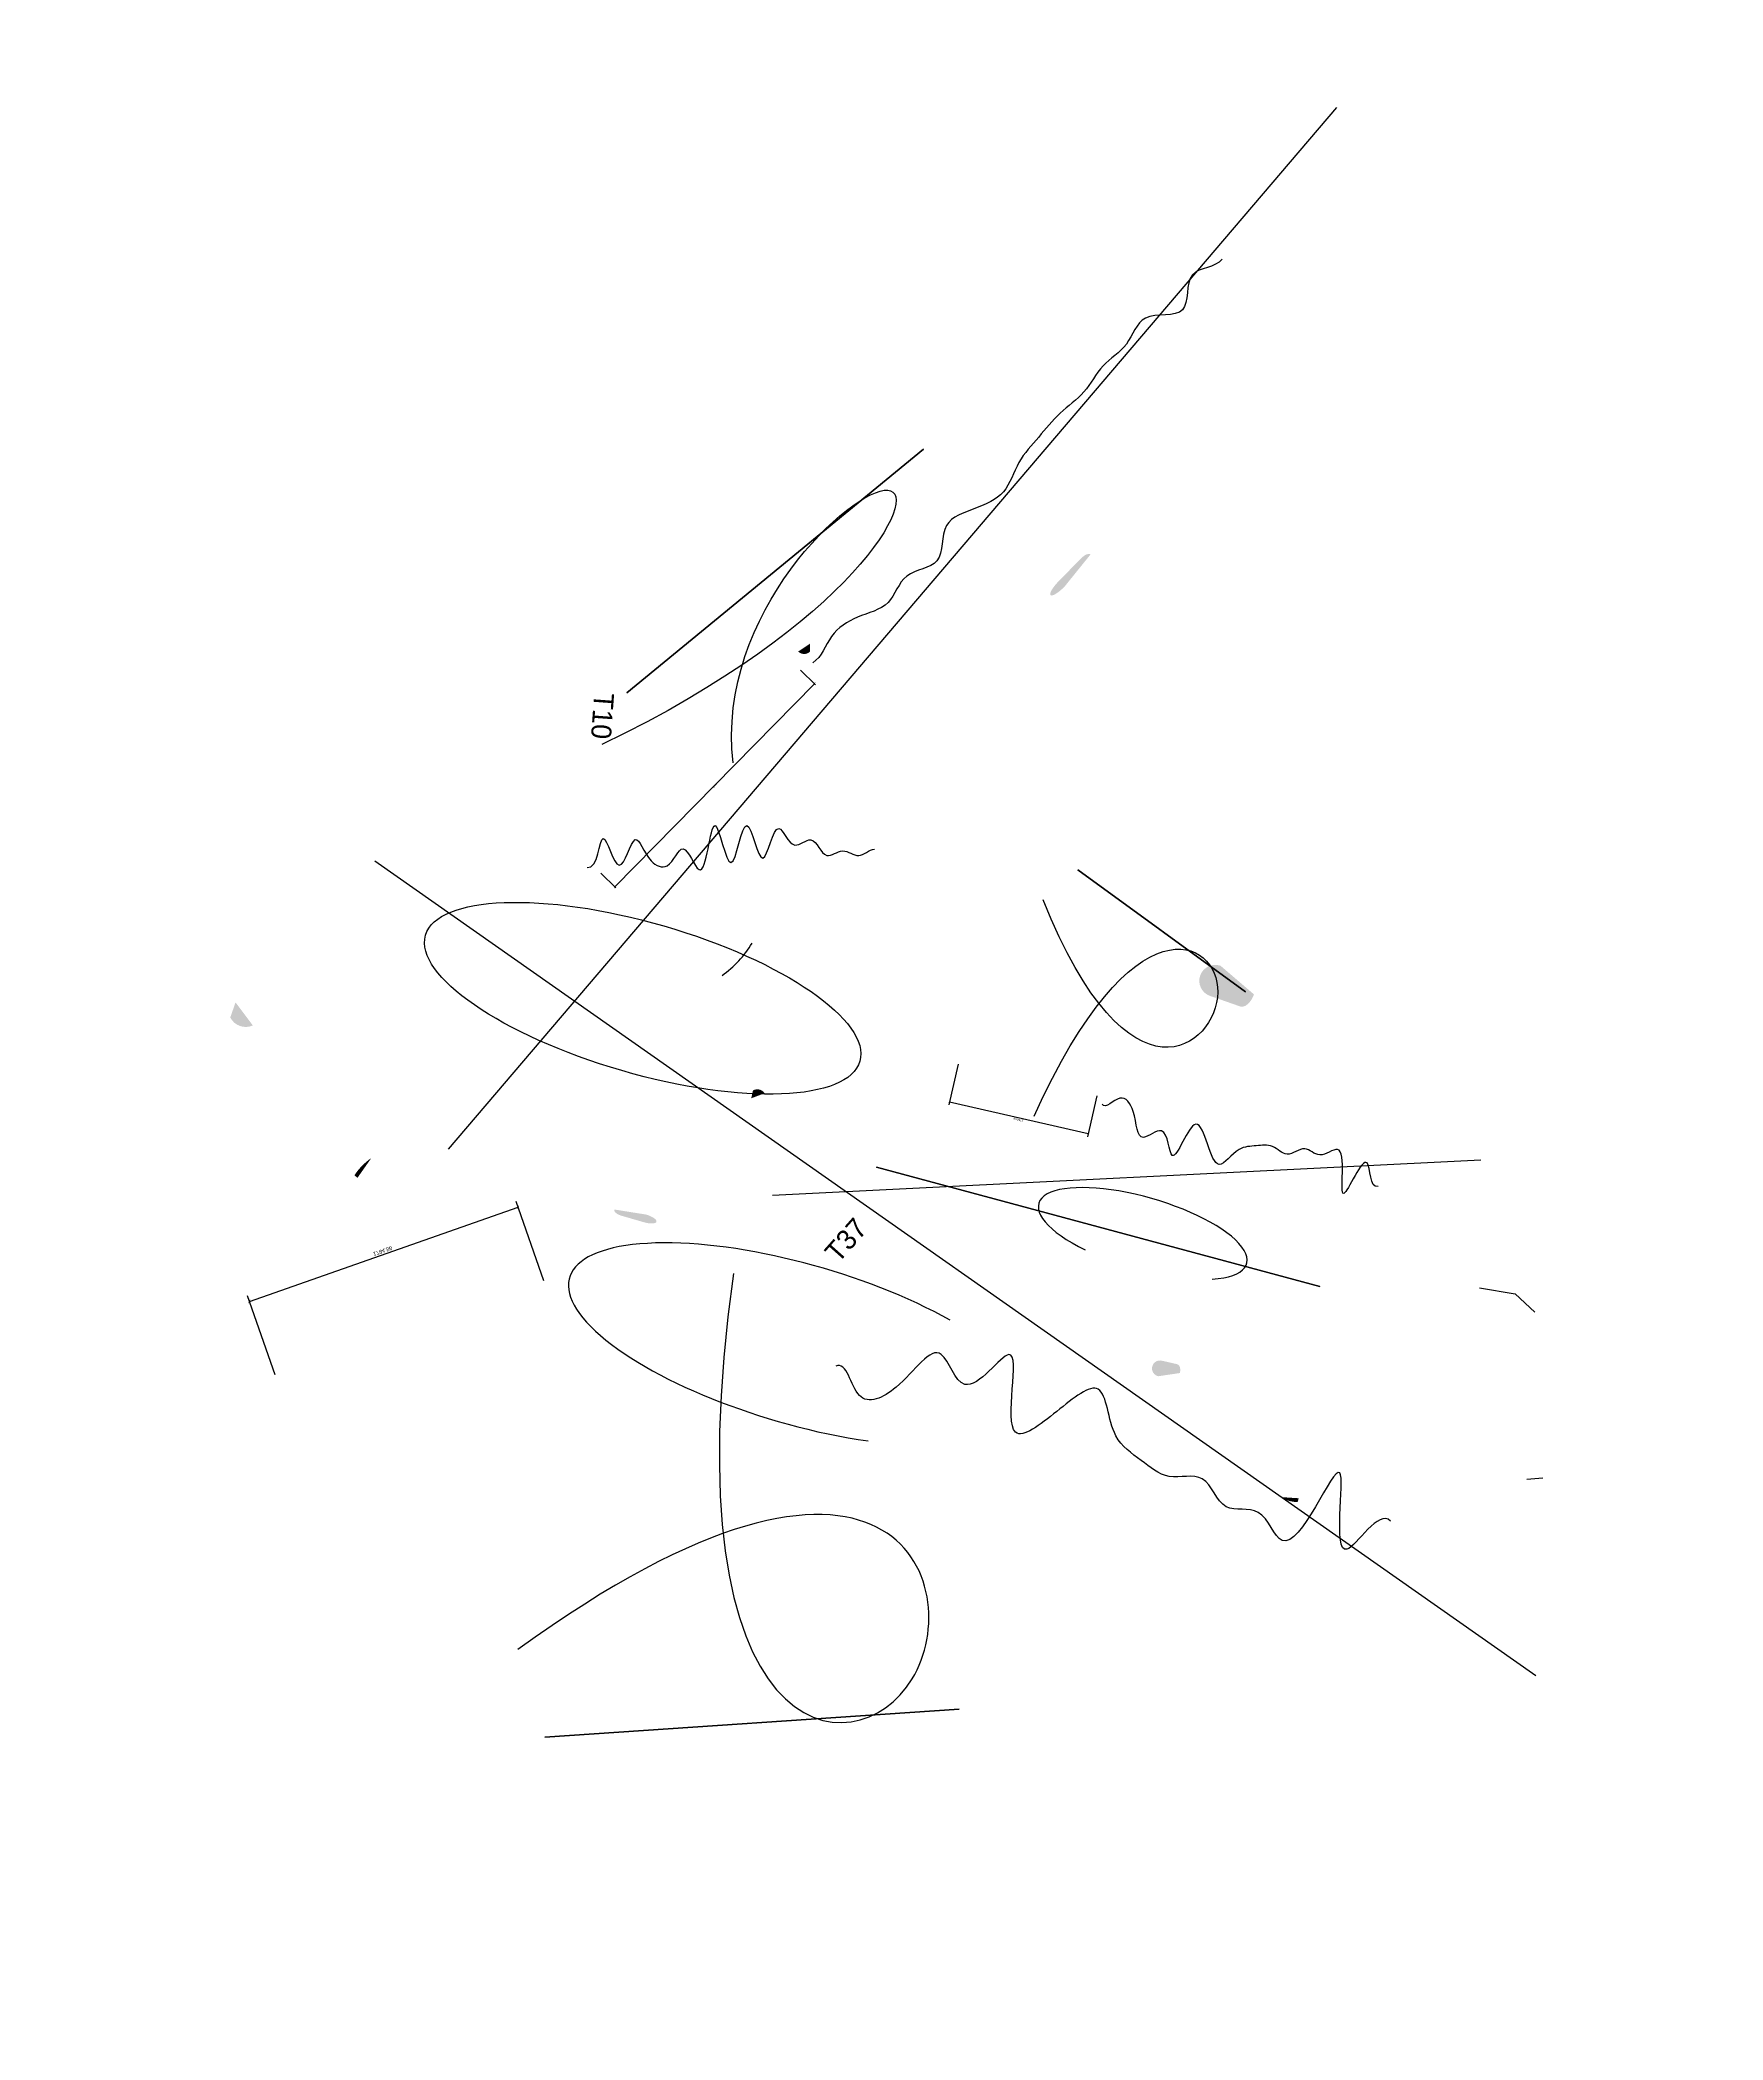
# Model space of a CAD drawing. Header units: millimetres. Extents: x -63 to 147, y -138 to 113.
import ezdxf

# ---------------------------------------------------------------- set-up
doc = ezdxf.new("R2010")
doc.units = ezdxf.units.MM
doc.styles.add('OpenSansCondensed-Light', font='OpenSansCondensed-Light.ttf')
doc.dimstyles.new('EZDXF', dxfattribs={"dimtxt": 0.25, "dimasz": 0.175, "dimexe": 0.375, "dimexo": 0.125, "dimgap": 0.1, "dimtad": 1, "dimlfac": 100, "dimzin": 12, "dimdsep": 46, "dimtxsty": 'OpenSansCondensed-Light', "dimblk": 'ARCHTICK', "dimcen": 2.5, "dimazin": 3, "dimtfac": 0.5, "dimtmove": 2, "dimatfit": 3})

# ---------------------------------------------------------------- blocks, each defined once
blk = doc.blocks.new('B0', base_point=(1.33, 4.78))
h = blk.add_hatch(color=7)
edge = h.paths.add_edge_path()
edge.add_line((-36, -21.47), (-34, -21.47))
edge.add_arc((-34, -20.47), 1, -90, 90)
edge.add_ellipse((-36, -20.47), major_axis=(0, 1), ratio=0.66914, start_angle=90, end_angle=270)
blk.add_hatch(color=7).paths.add_polyline_path([(23.45, -43.18, 0.4), (24.95, -43.18), (24.95, -42.18)])
blk.add_line((44.06, -20.29), (42.82, -21.76, -2.54))
blk.add_lwpolyline([(-16.63, 8.05), (21.73, 10.24)], close=True)
blk.add_polyline3d([(34.55, 21.09, 0), (37.55, 22.09, 2), (39.55, 19.09, -1)])
blk.add_circle((-39.3, 32.34), 18.88)
for centre, radius, start, end in [((6.28, 10.64), 9.04, 317.2195, 242.0351), ((-18.67, -40.02), 20, -305.2097, 292.7814)]:
    blk.add_arc(centre, radius, start, end)
blk = doc.blocks.new('_ARCHTICK')
at = {"color": 0, "linetype": 'BYBLOCK', "const_width": 0.15}
blk.add_lwpolyline([(-0.5, -0.5), (0.5, 0.5)], dxfattribs=at)
blk = doc.blocks.new('B2', base_point=(-2.34267, 3.63047))
h = blk.add_hatch(color=7)
edge = h.paths.add_edge_path()
edge.add_line((-17.87519, 32.36342), (-15.87519, 32.36342))
edge.add_arc((-15.87519, 33.36342), 1, -90, 90, ccw=False)
edge.add_ellipse((-17.87519, 33.36342), major_axis=(0, 1), ratio=0.569418219, start_angle=90, end_angle=270)
blk.add_hatch(color=7).paths.add_polyline_path([(40.09167, 10.78846, 0.4), (41.59167, 10.78846), (41.59167, 11.78846)])
blk.add_line((36.29621, 23.03912), (-49.22677, -1.0611, -2.89676))
at = {"extrusion": (0.01, 0.005, 1)}
blk.add_lwpolyline([(-15.81997, -14.99979), (8.08485, -25.24304)], close=True, dxfattribs=at)
at = {"start_tangent": (1, 0.561191338), "end_tangent": (1, -0.996141105)}
blk.add_spline([(-37.42326, 5.05454), (-35.42326, 2.48848), (-33.42326, 6.85947), (-31.42326, 1.66663), (-29.42326, 2.83091), (-27.42326, 2.50346), (-25.42326, 3.65875), (-23.42326, 3.11874), (-21.42326, 3.48119), (-19.42326, 4.41555), (-17.42326, 6.79679), (-15.42326, 4.62244), (-13.42326, 2.54239), (-11.42326, 6.99718), (-9.42326, 4.32107), (-7.42326, 5.60029), (-5.42326, 2.72405), (-3.42326, 1.48613), (-1.42326, 2.71563)], degree=3, dxfattribs=at)
blk.add_open_spline([(6.54424, 6.08419), (0.62956, -23.46414), (-22.66062, -18.24824), (-4.99572, 3.24688), (11.49162, -20.61656)], degree=3)
blk.add_linear_dim(base=(-0.560533, 6.712349), p1=(-0.560533, 1.712349), p2=(17.2850172, 1.712349), dimstyle='EZDXF').render()

msp = doc.modelspace()

# ---------------------------------------------------------------- hatches: boundary and pattern name
msp.add_hatch(color=7).paths.add_polyline_path([(31.51, 36.27, 0.4), (33.01, 36.27), (33.01, 37.27)])

# ---------------------------------------------------------------- linework, layer by layer
msp.add_arc((14.12, 6.8), 13.6, 305.3007, 328.6938)
at = {"start_tangent": (1, -0.18805), "end_tangent": (1, 0.035384)}
msp.add_spline([(5.1, 9.21), (7.1, 12.86), (9.1, 9.51), (11.1, 12.71), (13.1, 10.04), (15.1, 9.45), (17.1, 11.56), (19.1, 8.96), (21.1, 14.47), (23.1, 9.84), (25.1, 14.49), (27.1, 10.41), (29.1, 14.12), (31.1, 12.04), (33.1, 12.68), (35.1, 10.74), (37.1, 11.3), (39.1, 10.72), (41.1, 11.51)], degree=3, dxfattribs=at)

# ---------------------------------------------------------------- block references
for name, p, xscale, yscale, rotation in [('B2', (34.96, 35.87), 2, 0.5, 225.51117235902967), ('B2', (38.56, -52.14), 2, -2, 160.68675923449), ('B0', (66.74, -37.37), 1.5, 0.5, 343.82584080401523)]:
    msp.add_blockref(name, p, dxfattribs=dict(xscale=xscale, yscale=yscale, rotation=rotation))
at = {"rotation": 167.12401663443126}
msp.add_blockref('B2', (70.28, -21.53), dxfattribs=at)

# ---------------------------------------------------------------- texts
for s, rotation, p in [('T10', 265.8783, (5.97, 31.15)), ('T37', 48.4173, (36.53, -40.43))]:
    msp.add_text(s, height=2.5, rotation=rotation).set_placement(p)

doc.saveas('drawing.dxf')
